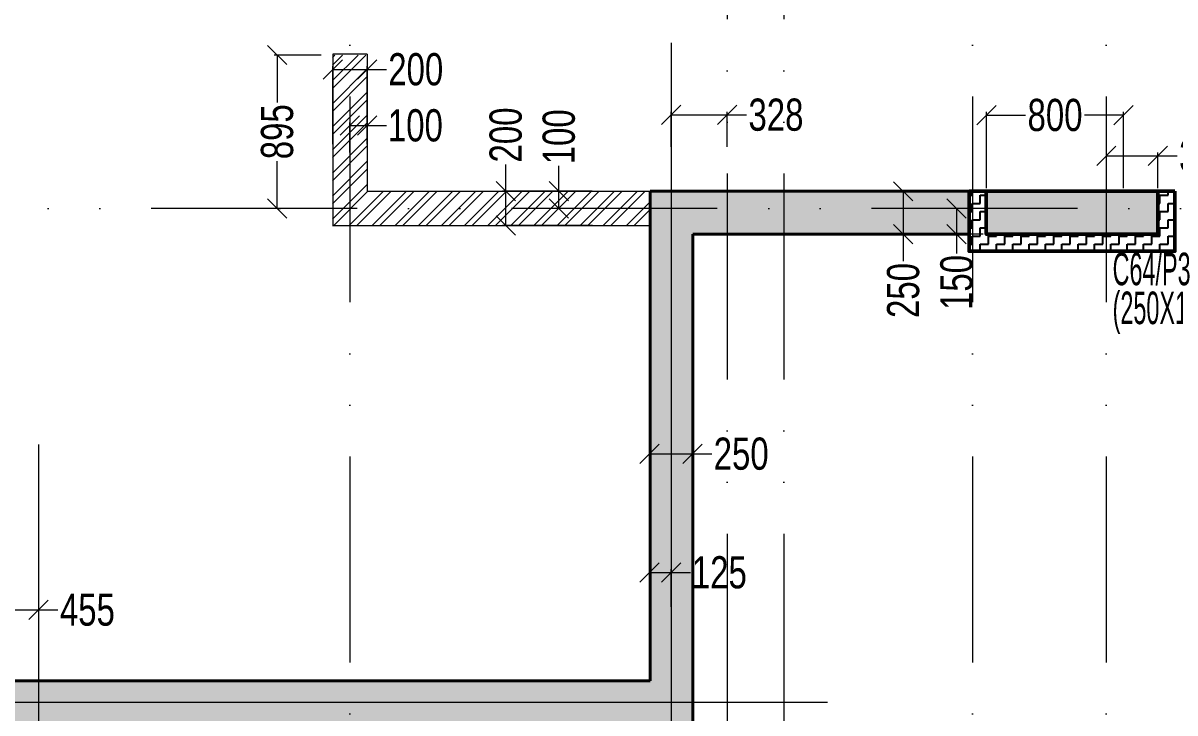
# Model space of a CAD drawing. Header units: millimetres. Extents: x 359 to 43503, y 1365 to 61403.
# Drawn here: x 10554 to 17270, y 13896 to 17920 of the extents above; entities that cross this region are included whole.
import ezdxf

# ---------------------------------------------------------------- set-up
doc = ezdxf.new("R2010")
doc.units = ezdxf.units.MM
doc.linetypes.add('ACAD_ISO04W100', pattern=[30, 24, -3, 0, -3])
doc.linetypes.add('ACAD_ISO12W100', pattern=[21, 12, -3, 0, -3, 0, -3])
for name, color, linetype, lineweight in [('-STR-WALL HAT', 250, 'Continuous', 20), ('A-ANNO-DIMS', 8, 'Continuous', 15), ('A-ANNO-GRID-LINE', 9, 'ACAD_ISO04W100', 20), ('A-CLMN', 5, 'Continuous', 50), ('A-CONC', 5, 'Continuous', 40), ('A-CONC-PATT', 253, 'Continuous', 0), ('Block work', 2, 'Continuous', 13), ('S-COLS-IDEN', 4, 'Continuous', 9), ('STR-COL-DIM', 8, 'Continuous', 18), ('STR-GRID-LINE', 8, 'ACAD_ISO04W100', 15)]:
    doc.layers.add(name, color=color, linetype=linetype, lineweight=lineweight)
doc.layers.add('COMMENTS', color=1, linetype='Continuous')
doc.layers.add('S-COL-TER HATCH', color=55, linetype='Continuous')
doc.styles.add('SOBHA', font='swisscl.ttf')
doc.styles.add('Swis721 LtCn BT', font='swisscl.ttf', dxfattribs={"width": 0.7, "height": 250})
doc.dimstyles.new('S-75', dxfattribs={"dimscale": 75, "dimtxt": 2.5, "dimasz": 1.5, "dimexe": 0.25, "dimexo": 0.25, "dimgap": 0.1, "dimtad": 0, "dimdec": 0, "dimzin": 0, "dimdsep": 46, "dimtxsty": 'SOBHA', "dimblk": 'OBLIQUE', "dimcen": 0.09, "dimclrd": 9, "dimclre": 9, "dimclrt": 6, "dimadec": 5, "dimazin": 0, "dimtfac": 1, "dimtdec": 0, "dimtmove": 0, "dimatfit": 3, "dimfxl": 0.18, "dimtolj": 1, "dimtzin": 0, "dimlwd": -1, "dimlwe": -1, "dimarcsym": 0})
pattern_1 = [(50, (-0.37, 0), (182.1847, -15.9391), [19.05, -209.55]), (355, (-0.37, 0), (-35.2434, 191.0568), [15.24, -167.6406]), (100.45144, (14.81, -1.33), (146.94125, 175.11775), [16.19, -178.0902]), (46.1842, (-0.37, 50.8), (271.079, -42.0423), [28.575, -314.325]), (96.6356, (22.22, 47.3), (237.4041, 247.4261), [24.285, -267.1356]), (351.18415, (-0.37, 50.8), (237.4041, 247.4261), [22.86, -251.4597]), (21, (25.03, 38.1), (151.6144, -102.2652), [19.05, -209.55]), (326, (25.03, 38.1), (61.802, 184.188), [15.24, -167.64]), (71.45144, (37.66, 29.58), (213.4164, 81.9228), [16.19, -178.0899]), (37.5, (-0.37, 0), (3.0886, 84.55504), [0, -165.608, 0, -170.18, 0, -168.275]), (7.5, (-0.37, 0), (66.81966, 100.18057), [0, -97.028, 0, -161.798, 0, -64.135]), (327.5, (-57.01, 0), (135.5906, -5.72874), [0, -63.5, 0, -198.12, 0, -262.89]), (317.5, (-82.41, 0), (148.1292, 25.4265), [0, -82.55, 0, -131.572, 0, -186.69])]

# ---------------------------------------------------------------- blocks, each defined once
blk = doc.blocks.new('A$Ca94b9103')
at = {"layer": '-STR-WALL HAT'}
h = blk.add_hatch(dxfattribs=at)
h.set_pattern_fill('AR-CONC', color=8, style=0)
h.set_pattern_definition(pattern_1)
edge = h.paths.add_edge_path()
edge.add_line((18390.8, 6405.6), (18390.8, 50.5))
edge.add_line((18390.8, 50.5), (8200.7, 50.5))
edge.add_line((8200.7, 50.5), (8201.3, 47.3))
edge.add_line((8201.3, 47.3), (7951.3, 47.3))
edge.add_line((7951.3, 47.3), (7949.9, -199.5))
edge.add_line((7949.9, -199.5), (29145.1, -199.5))
edge.add_line((29145.1, -199.5), (29145.8, 6894.9))
edge.add_line((29145.8, 6894.9), (31640.8, 6895.1))
edge.add_line((31640.8, 6895.1), (31640.7, 10405.6))
edge.add_line((31645.7, 10405.5), (31390.7, 10405.5))
edge.add_line((31390.7, 10405.5), (31390.8, 7145))
edge.add_line((31390.8, 7145), (28895.8, 7144.9))
edge.add_line((28895.8, 7144.9), (28895.8, 50.5))
edge.add_line((28895.8, 50.5), (18147, 50.5))
edge.add_line((18640.6, 50.5), (18641, 6655.6))
edge.add_line((18641, 6655.6), (16200.7, 6655.6))
edge.add_line((16200.7, 6655.6), (16200.3, 6405.6))
edge.add_line((16200.3, 6405.6), (18390.8, 6405.6))
h = blk.add_hatch(dxfattribs=at)
h.set_pattern_fill('AR-CONC', color=8, style=0)
h.set_pattern_definition(pattern_1)
h.paths.add_polyline_path([(6549.3, 3550.8), (9989.6, 3550.8), (9989.6, 50.7), (10237.2, 49.2), (10237.2, 6405.5), (11850, 6405.5), (11850, 6655.5), (9990, 6655.5), (9989.6, 3800.8), (3349.3, 3800.8), (3349.3, 3550.8), (6299.3, 3550.8), (6299.3, 50), (3349.3, 50.3), (3349.3, 8555.6), (3099.3, 8555.6), (3099.3, 50.4), (300.4, 50.7), (300.4, 825.6), (50.4, 825.6), (50.4, -199.3), (6549.3, -200), (6550, 1170.5), (7900, 1170.5), (8200, 1225.5), (8200, 1420.5), (6550, 1420.5)])
at = {"layer": 'A-CONC-PATT'}
h = blk.add_hatch(color=256, dxfattribs=at)
h.dxf.hatch_style = 1
h.paths.add_polyline_path([(12950, 6405.5), (12950, 6655.5), (11950, 6655.5), (11950, 6405.5)])
at = {"layer": 'Block work', "linetype": 'ByBlock'}
h = blk.add_hatch(dxfattribs=at)
h.set_pattern_fill('ANSI32', color=0, scale=10)
h.set_pattern_definition([(45, (200921.63, 1795788.48), (-67.351921, 67.351921), []), (45, (200966.53, 1795788.48), (-67.351921, 67.351921), [])])
h.paths.add_polyline_path([(9987.9, 6655.6), (8338.9, 6655.5), (8338.9, 7450.4), (8137.9, 7450.4), (8137.9, 6455.4), (9987.9, 6455.5)])
at = {"layer": 'S-COL-TER HATCH', "linetype": 'ByBlock'}
h = blk.add_hatch(dxfattribs=at)
h.set_pattern_fill('ZIGZAG', color=8, scale=15)
h.set_pattern_definition([(0, (1608.91, -1324.363), (47.625, 47.625), [47.625, -47.625]), (90, (1656.533, -1324.363), (-47.625, 47.625), [47.625, -47.625])])
h.paths.add_polyline_path([(13050, 6655.5), (11850, 6655.5), (11850, 6305.5), (13050, 6305.5)])
h.paths.add_polyline_path([(11950, 6405.5), (11950, 6655.5), (12950, 6655.5), (12950, 6405.5)], flags=16)
at = {"layer": 'A-CLMN', "elevation": -0.5}
for points in [[(13050, 6655.5), (13050, 6305.5), (11850, 6305.5), (11850, 6655.5)], [(12950, 6655.5), (12950, 6405.5), (11950, 6405.5), (11950, 6655.5)]]:
    blk.add_lwpolyline(points, close=True, dxfattribs=at)
at = {"layer": 'A-CONC', "ltscale": 50}
for p, q in [((9990, 3800.5, -0.8), (9990, 6655.5, -0.7)), ((9990, 6655.5, -0.7), (11850, 6655.5, -0.5)), ((10240, 50.5, -0.8), (10240, 6405.5, -0.8)), ((10240, 6405.5, -0.8), (11850, 6405.5, -0.8)), ((9990, 3800.5, -0.8), (3350, 3800.5, -0.8))]:
    blk.add_line(p, q, dxfattribs=at)
at = {"layer": 'A-CONC', "ltscale": 50, "elevation": -0.8}
for points in [[(11950, 6405.5), (11950, 6655.5)], [(11950, 6405.5), (11950, 6655.5)], [(12950, 6405.5), (12950, 6655.5)], [(12950, 6405.5), (12950, 6655.5)]]:
    blk.add_lwpolyline(points, dxfattribs=at)
at = {"layer": 'Block work', "ltscale": 50}
for p, q in [((8340, 7455.5, 0.9), (8140, 7455.5, 0.9)), ((8140, 7455.5, 0.9), (8140, 6455.5, 0.9)), ((8340, 7455.5, 0.9), (8340, 6655.5, 1.5)), ((8340, 6655.5, 1.5), (9990, 6655.5, 1.2))]:
    blk.add_line(p, q, dxfattribs=at)
at = {"layer": 'Block work', "linetype": 'ByBlock'}
for p, q in [((8337.9, 6655.5, 0.9), (9987.9, 6655.5, 0.9)), ((8137.9, 6455.5, 0.9), (9987.9, 6455.5, 0.9))]:
    blk.add_line(p, q, dxfattribs=at)
blk = doc.blocks.new('STRG')
at = {"layer": 'A-ANNO-DIMS', "linetype": 'ACAD_ISO12W100', "ltscale": 100}
for p, q in [((28509.9, -1588153, -0.1), (28509.9, -1637469.2, -0.1)), ((32140.1, -1588153, -0.1), (32140.1, -1637469.2, -0.1)), ((32920.1, -1588153, -0.1), (32920.1, -1637469.2, -0.1)), ((30710.1, -1588603, -0.1), (30710.1, -1637469.2, -0.1)), ((31039.8, -1588603, -0.6), (31039.8, -1637469.2, -0.6)), ((55854, -1628709.7, -0.3), (17033.9, -1628709.7, -0.3))]:
    blk.add_line(p, q, dxfattribs=at)
blk = doc.blocks.new('_Oblique')
at = {"color": 0, "linetype": 'ByBlock', "lineweight": -2}
blk.add_line((-0.5, -0.5), (0.5, 0.5), dxfattribs=at)
blk = doc.blocks.new('*D596')
at = {"layer": 'Defpoints', "color": 0, "transparency": 16777216}
for p in [(16170.6, 16838.7, -0.5), (15996.7, 16688.7), (16170.6, 16688.7, -0.8)]:
    blk.add_point(p, dxfattribs=at)
at = {"layer": 'STR-COL-DIM', "color": 9, "transparency": 16777216}
for p, q in [((16151.9, 16838.7), (15978, 16838.7)), ((15996.7, 16838.7), (15996.7, 16688.7)), ((16151.9, 16688.7), (15978, 16688.7)), ((15996.7, 16688.7), (15996.7, 16576.2))]:
    blk.add_line(p, q, dxfattribs=at)
at = {"layer": 'STR-COL-DIM', "color": 9, "transparency": 16777216, "xscale": 112.5, "yscale": 112.5, "zscale": 112.5}
for p, rotation in [((15996.7, 16838.7), 90), ((15996.7, 16688.7), 270)]:
    blk.add_blockref('_Oblique', p, dxfattribs=dict(at, rotation=rotation))
at = {"layer": 'STR-COL-DIM', "color": 6, "transparency": 16777216, "insert": (15996.7, 16407.1), "char_height": 187.5, "attachment_point": 5, "rotation": 90, "style": 'SOBHA'}
blk.add_mtext('\\A1;150', dxfattribs=at)
blk = doc.blocks.new('*D597')
at = {"layer": 'Defpoints', "color": 0, "transparency": 16777216}
for p in [(15686, 16938.7), (16170.6, 16938.7), (16170.6, 16688.7, -0.4)]:
    blk.add_point(p, dxfattribs=at)
at = {"layer": 'STR-COL-DIM', "color": 9, "transparency": 16777216}
for p, q in [((16151.9, 16938.7), (15667.3, 16938.7)), ((15686, 16938.7), (15686, 16688.7)), ((16151.9, 16688.7), (15667.3, 16688.7)), ((15686, 16688.7), (15686, 16531.5))]:
    blk.add_line(p, q, dxfattribs=at)
at = {"layer": 'STR-COL-DIM', "color": 9, "transparency": 16777216, "xscale": 112.5, "yscale": 112.5, "zscale": 112.5}
for p, rotation in [((15686, 16938.7), 90), ((15686, 16688.7), 270)]:
    blk.add_blockref('_Oblique', p, dxfattribs=dict(at, rotation=rotation))
at = {"layer": 'STR-COL-DIM', "color": 6, "transparency": 16777216, "insert": (15686, 16360.3), "char_height": 187.5, "attachment_point": 5, "rotation": 90, "style": 'SOBHA'}
blk.add_mtext('\\A1;250', dxfattribs=at)
blk = doc.blocks.new('*D598')
at = {"layer": 'Defpoints', "color": 0, "transparency": 16777216}
for p in [(16970.6, 17382.7), (16170.6, 16938.7, -0.4), (16970.6, 16938.7)]:
    blk.add_point(p, dxfattribs=at)
at = {"layer": 'STR-COL-DIM', "color": 9, "transparency": 16777216}
for p, q in [((16170.6, 16957.5), (16170.6, 17401.4)), ((16970.6, 16957.5), (16970.6, 17401.4)), ((16170.6, 17382.7), (16399.1, 17382.7)), ((16970.6, 17382.7), (16742.2, 17382.7))]:
    blk.add_line(p, q, dxfattribs=at)
at = {"layer": 'STR-COL-DIM', "color": 9, "transparency": 16777216, "xscale": 112.5, "yscale": 112.5, "zscale": 112.5, "rotation": 180}
blk.add_blockref('_Oblique', (16170.6, 17382.7), dxfattribs=at)
at = {"layer": 'STR-COL-DIM', "color": 9, "transparency": 16777216, "xscale": 112.5, "yscale": 112.5, "zscale": 112.5}
blk.add_blockref('_Oblique', (16970.6, 17382.7), dxfattribs=at)
at = {"layer": 'STR-COL-DIM', "color": 6, "transparency": 16777216, "insert": (16570.6, 17382.7), "char_height": 187.5, "attachment_point": 5, "style": 'SOBHA'}
blk.add_mtext('\\A1;800', dxfattribs=at)
blk = doc.blocks.new('*D599')
at = {"layer": 'Defpoints', "color": 0, "transparency": 16777216}
for p in [(16869.8, 17146.2), (16869.8, 16938.7, -0.3), (17170.6, 16938.7)]:
    blk.add_point(p, dxfattribs=at)
at = {"layer": 'STR-COL-DIM', "color": 9, "transparency": 16777216}
for p, q in [((16869.8, 16957.5), (16869.8, 17164.9)), ((16869.8, 17146.2), (17170.6, 17146.2)), ((17170.6, 16957.5), (17170.6, 17164.9)), ((17170.6, 17146.2), (17283.1, 17146.2))]:
    blk.add_line(p, q, dxfattribs=at)
at = {"layer": 'STR-COL-DIM', "color": 9, "transparency": 16777216, "xscale": 112.5, "yscale": 112.5, "zscale": 112.5, "rotation": 180}
blk.add_blockref('_Oblique', (16869.8, 17146.2), dxfattribs=at)
at = {"layer": 'STR-COL-DIM', "color": 9, "transparency": 16777216, "xscale": 112.5, "yscale": 112.5, "zscale": 112.5}
blk.add_blockref('_Oblique', (17170.6, 17146.2), dxfattribs=at)
at = {"layer": 'STR-COL-DIM', "color": 6, "transparency": 16777216, "insert": (17454.5, 17146.2), "char_height": 187.5, "attachment_point": 5, "style": 'SOBHA'}
blk.add_mtext('\\A1;300', dxfattribs=at)
blk = doc.blocks.new('*D649')
at = {"layer": 'Defpoints', "color": 0, "transparency": 16777216}
for p in [(13678.2, 16938.8), (13890, 16938.8), (13890, 16838.7, -0.1)]:
    blk.add_point(p, dxfattribs=at)
at = {"layer": 'STR-COL-DIM', "color": 9, "transparency": 16777216}
for p, q in [((13678.2, 16938.8), (13678.2, 17087.6)), ((13871.2, 16938.8), (13659.5, 16938.8)), ((13678.2, 16838.7), (13678.2, 16938.8)), ((13871.2, 16838.7), (13659.5, 16838.7))]:
    blk.add_line(p, q, dxfattribs=at)
at = {"layer": 'STR-COL-DIM', "color": 9, "transparency": 16777216, "xscale": 112.5, "yscale": 112.5, "zscale": 112.5}
for p, rotation in [((13678.2, 16938.8), 90), ((13678.2, 16838.7), 270)]:
    blk.add_blockref('_Oblique', p, dxfattribs=dict(at, rotation=rotation))
at = {"layer": 'STR-COL-DIM', "color": 6, "transparency": 16777216, "insert": (13678.2, 17256.7), "char_height": 187.5, "attachment_point": 5, "rotation": 90, "style": 'SOBHA'}
blk.add_mtext('\\A1;100', dxfattribs=at)
blk = doc.blocks.new('*D650')
at = {"layer": 'Defpoints', "color": 0, "transparency": 16777216}
for p in [(13368.5, 16938.8), (13890, 16938.8), (13893.5, 16738.7, -0.2)]:
    blk.add_point(p, dxfattribs=at)
at = {"layer": 'STR-COL-DIM', "color": 9, "transparency": 16777216}
for p, q in [((13368.5, 16938.8), (13368.5, 17095.9)), ((13871.2, 16938.8), (13349.7, 16938.8)), ((13368.5, 16738.7), (13368.5, 16938.8)), ((13874.8, 16738.7), (13349.7, 16738.7))]:
    blk.add_line(p, q, dxfattribs=at)
at = {"layer": 'STR-COL-DIM', "color": 9, "transparency": 16777216, "xscale": 112.5, "yscale": 112.5, "zscale": 112.5}
for p, rotation in [((13368.5, 16938.8), 90), ((13368.5, 16738.7), 270)]:
    blk.add_blockref('_Oblique', p, dxfattribs=dict(at, rotation=rotation))
at = {"layer": 'STR-COL-DIM', "color": 6, "transparency": 16777216, "insert": (13368.5, 17267.2), "char_height": 187.5, "attachment_point": 5, "rotation": 90, "style": 'SOBHA'}
blk.add_mtext('\\A1;200', dxfattribs=at)
blk = doc.blocks.new('*D654')
at = {"layer": 'Defpoints', "color": 0, "linetype": 'ByBlock', "transparency": 16777216}
for p in [(10189.7, 14507.6, -0.5), (10644.2, 14507.6, -0.5), (10644.2, 14497.9)]:
    blk.add_point(p, dxfattribs=at)
at = {"layer": 'STR-COL-DIM', "color": 9, "transparency": 16777216}
for p, q in [((10189.7, 14497.9), (10644.2, 14497.9)), ((10189.7, 14488.8), (10189.7, 14479.1)), ((10644.2, 14497.9), (10756.7, 14497.9)), ((10644.2, 14488.8), (10644.2, 14479.1))]:
    blk.add_line(p, q, dxfattribs=at)
at = {"layer": 'STR-COL-DIM', "color": 9, "linetype": 'ByBlock', "transparency": 16777216, "xscale": 112.5, "yscale": 112.5, "zscale": 112.5, "rotation": 180}
blk.add_blockref('_Oblique', (10189.7, 14497.9), dxfattribs=at)
at = {"layer": 'STR-COL-DIM', "color": 9, "linetype": 'ByBlock', "transparency": 16777216, "xscale": 112.5, "yscale": 112.5, "zscale": 112.5}
blk.add_blockref('_Oblique', (10644.2, 14497.9), dxfattribs=at)
at = {"layer": 'STR-COL-DIM', "color": 6, "linetype": 'ByBlock', "transparency": 16777216, "insert": (10929, 14497.9), "char_height": 187.5, "attachment_point": 5, "style": 'SOBHA'}
blk.add_mtext('\\A1;455', dxfattribs=at)
blk = doc.blocks.new('*D465')
at = {"layer": 'Defpoints', "color": 0, "transparency": 16777216}
for p in [(14457.1, 15407.4), (14207.1, 14952, 0.2), (14457.1, 14952, 0.2)]:
    blk.add_point(p, dxfattribs=at)
at = {"layer": 'STR-COL-DIM', "color": 9, "transparency": 16777216}
for p, q in [((14207.1, 14970.8), (14207.1, 15426.2)), ((14207.1, 15407.4), (14457.1, 15407.4)), ((14457.1, 14970.8), (14457.1, 15426.2)), ((14457.1, 15407.4), (14569.6, 15407.4))]:
    blk.add_line(p, q, dxfattribs=at)
at = {"layer": 'STR-COL-DIM', "color": 9, "transparency": 16777216, "xscale": 112.5, "yscale": 112.5, "zscale": 112.5, "rotation": 180}
blk.add_blockref('_Oblique', (14207.1, 15407.4), dxfattribs=at)
at = {"layer": 'STR-COL-DIM', "color": 9, "transparency": 16777216, "xscale": 112.5, "yscale": 112.5, "zscale": 112.5}
blk.add_blockref('_Oblique', (14457.1, 15407.4), dxfattribs=at)
at = {"layer": 'STR-COL-DIM', "color": 6, "transparency": 16777216, "insert": (14740.8, 15407.4), "char_height": 187.5, "attachment_point": 5, "style": 'SOBHA'}
blk.add_mtext('\\A1;250', dxfattribs=at)
blk = doc.blocks.new('*D466')
at = {"layer": 'Defpoints', "color": 0, "transparency": 16777216}
for p in [(14332.1, 14715.5), (14207.1, 14496.6), (14332.1, 14496.6, -0.6)]:
    blk.add_point(p, dxfattribs=at)
at = {"layer": 'STR-COL-DIM', "color": 9, "transparency": 16777216}
for p, q in [((14207.1, 14515.4), (14207.1, 14734.2)), ((14207.1, 14715.5), (14332.1, 14715.5)), ((14332.1, 14515.4), (14332.1, 14734.2)), ((14332.1, 14715.5), (14444.6, 14715.5))]:
    blk.add_line(p, q, dxfattribs=at)
at = {"layer": 'STR-COL-DIM', "color": 9, "transparency": 16777216, "xscale": 112.5, "yscale": 112.5, "zscale": 112.5, "rotation": 180}
blk.add_blockref('_Oblique', (14207.1, 14715.5), dxfattribs=at)
at = {"layer": 'STR-COL-DIM', "color": 9, "transparency": 16777216, "xscale": 112.5, "yscale": 112.5, "zscale": 112.5}
blk.add_blockref('_Oblique', (14332.1, 14715.5), dxfattribs=at)
at = {"layer": 'STR-COL-DIM', "color": 6, "transparency": 16777216, "insert": (14613.5, 14715.5), "char_height": 187.5, "attachment_point": 5, "style": 'SOBHA'}
blk.add_mtext('\\A1;125', dxfattribs=at)
blk = doc.blocks.new('*D467')
at = {"layer": 'Defpoints', "color": 0, "transparency": 16777216}
for p in [(14659.8, 17384.5), (14332.1, 17180.3, 0.4), (14659.8, 17180.3, 0.2)]:
    blk.add_point(p, dxfattribs=at)
at = {"layer": 'STR-COL-DIM', "color": 9, "transparency": 16777216}
for p, q in [((14332.1, 17199.1), (14332.1, 17403.2)), ((14659.8, 17199.1), (14659.8, 17403.2)), ((14332.1, 17384.5), (14659.8, 17384.5)), ((14659.8, 17384.5), (14772.3, 17384.5))]:
    blk.add_line(p, q, dxfattribs=at)
at = {"layer": 'STR-COL-DIM', "color": 9, "transparency": 16777216, "xscale": 112.5, "yscale": 112.5, "zscale": 112.5, "rotation": 180}
blk.add_blockref('_Oblique', (14332.1, 17384.5), dxfattribs=at)
at = {"layer": 'STR-COL-DIM', "color": 9, "transparency": 16777216, "xscale": 112.5, "yscale": 112.5, "zscale": 112.5}
blk.add_blockref('_Oblique', (14659.8, 17384.5), dxfattribs=at)
at = {"layer": 'STR-COL-DIM', "color": 6, "transparency": 16777216, "insert": (14943.6, 17384.5), "char_height": 187.5, "attachment_point": 5, "style": 'SOBHA'}
blk.add_mtext('\\A1;328', dxfattribs=at)
blk = doc.blocks.new('*D468')
at = {"layer": 'Defpoints', "color": 0, "transparency": 16777216}
for p in [(12559.5, 17649.4), (12359.5, 17194, -0.8), (12559.5, 17194, -0.8)]:
    blk.add_point(p, dxfattribs=at)
at = {"layer": 'STR-COL-DIM', "color": 9, "transparency": 16777216}
for p, q in [((12359.5, 17212.8), (12359.5, 17668.2)), ((12559.5, 17212.8), (12559.5, 17668.2)), ((12359.5, 17649.4), (12559.5, 17649.4)), ((12559.5, 17649.4), (12672, 17649.4))]:
    blk.add_line(p, q, dxfattribs=at)
at = {"layer": 'STR-COL-DIM', "color": 9, "transparency": 16777216, "xscale": 112.5, "yscale": 112.5, "zscale": 112.5, "rotation": 180}
blk.add_blockref('_Oblique', (12359.5, 17649.4), dxfattribs=at)
at = {"layer": 'STR-COL-DIM', "color": 9, "transparency": 16777216, "xscale": 112.5, "yscale": 112.5, "zscale": 112.5}
blk.add_blockref('_Oblique', (12559.5, 17649.4), dxfattribs=at)
at = {"layer": 'STR-COL-DIM', "color": 6, "transparency": 16777216, "insert": (12843.3, 17649.4), "char_height": 187.5, "attachment_point": 5, "style": 'SOBHA'}
blk.add_mtext('\\A1;200', dxfattribs=at)
blk = doc.blocks.new('*D469')
at = {"layer": 'Defpoints', "color": 0, "transparency": 16777216}
for p in [(12559.5, 17322.2), (12559.5, 17194, -0.8), (12459.4, 17147.2, -0.5)]:
    blk.add_point(p, dxfattribs=at)
at = {"layer": 'STR-COL-DIM', "color": 9, "transparency": 16777216}
for p, q in [((12459.4, 17166), (12459.4, 17341)), ((12559.5, 17212.8), (12559.5, 17341)), ((12459.4, 17322.2), (12559.5, 17322.2)), ((12559.5, 17322.2), (12672, 17322.2))]:
    blk.add_line(p, q, dxfattribs=at)
at = {"layer": 'STR-COL-DIM', "color": 9, "transparency": 16777216, "xscale": 112.5, "yscale": 112.5, "zscale": 112.5, "rotation": 180}
blk.add_blockref('_Oblique', (12459.4, 17322.2), dxfattribs=at)
at = {"layer": 'STR-COL-DIM', "color": 9, "transparency": 16777216, "xscale": 112.5, "yscale": 112.5, "zscale": 112.5}
blk.add_blockref('_Oblique', (12559.5, 17322.2), dxfattribs=at)
at = {"layer": 'STR-COL-DIM', "color": 6, "transparency": 16777216, "insert": (12841.2, 17322.2), "char_height": 187.5, "attachment_point": 5, "style": 'SOBHA'}
blk.add_mtext('\\A1;100', dxfattribs=at)
blk = doc.blocks.new('*D470')
at = {"layer": 'Defpoints', "color": 0, "transparency": 16777216}
for p in [(12035.8, 17733.7), (12310.5, 17733.7, 0.7), (12016.6, 16838.7, 0.1)]:
    blk.add_point(p, dxfattribs=at)
at = {"layer": 'STR-COL-DIM', "color": 9, "transparency": 16777216}
for p, q in [((12291.7, 17733.7), (12017.1, 17733.7)), ((12035.8, 17733.7), (12035.8, 17457.5)), ((12035.8, 16838.7), (12035.8, 17114.9)), ((12035.3, 16838.7), (12054.6, 16838.7))]:
    blk.add_line(p, q, dxfattribs=at)
at = {"layer": 'STR-COL-DIM', "color": 9, "transparency": 16777216, "xscale": 112.5, "yscale": 112.5, "zscale": 112.5}
for p, rotation in [((12035.8, 17733.7), 90), ((12035.8, 16838.7), 270)]:
    blk.add_blockref('_Oblique', p, dxfattribs=dict(at, rotation=rotation))
at = {"layer": 'STR-COL-DIM', "color": 6, "transparency": 16777216, "insert": (12035.8, 17286.2), "char_height": 187.5, "attachment_point": 5, "rotation": 90, "style": 'SOBHA'}
blk.add_mtext('\\A1;895', dxfattribs=at)
blk = doc.blocks.new('A$Cf6cfdd6f')
at = {"layer": 'S-COLS-IDEN', "char_height": 190, "width": 501.429, "attachment_point": 1, "style": 'Swis721 LtCn BT'}
for s, insert in [('C64/P3', (12586.1, 5372.2)), ('(250X1000)', (12586.1, 5145.2))]:
    blk.add_mtext(s, dxfattribs=dict(at, insert=insert))

msp = doc.modelspace()

# ---------------------------------------------------------------- linework, layer by layer
at = {"layer": 'STR-GRID-LINE', "ltscale": 0.3}
for p, q in [((14332.1, 17804.9, 0.5), (14332.1, 8757.2, 0.5)), ((10644.2, 15461.5, 0.3), (10644.2, 8757.2, 0.3)), ((5340.7, 13958.9, 0.1), (15243.9, 13958.9, 0.1))]:
    msp.add_line(p, q, dxfattribs=at)

# ---------------------------------------------------------------- block references
msp.add_blockref('A$Ca94b9103', (4219.5, 10283.2, 0.8))
at = {"layer": 'A-ANNO-GRID-LINE'}
msp.add_blockref('STRG', (-16050.5, 1645548.5, 0.4), dxfattribs=at)
at = {"layer": 'COMMENTS', "linetype": 'ByBlock'}
msp.add_blockref('A$Cf6cfdd6f', (4320.3, 11208.8, 1.4), dxfattribs=at)

# ---------------------------------------------------------------- dimensions: what is measured, and where the dimension line sits
at = {"layer": 'STR-COL-DIM'}
dim = msp.add_linear_dim(base=(12035.8, 17733.7, 0.1), p1=(12016.6, 16838.7, 0.2), p2=(12310.5, 17733.7, 0.8), angle=90, dimstyle='S-75', override={"dimrnd": 5}, dxfattribs=at)
dim.commit()
dim.dimension.update_dxf_attribs({"geometry": '*D470', "text_midpoint": (12035.8, 17286.2, 0.1)})
for base, p1, p2, picture, middle in [((12559.5, 17649.4, 0.8), (12359.5, 17194), (12559.5, 17194), '*D468', (12843.3, 17649.4, 0.8)), ((14659.8, 17384.5, 0.1), (14332.1, 17180.3, 0.5), (14659.8, 17180.3, 0.3), '*D467', (14943.6, 17384.5, 0.1)), ((16970.6, 17382.7, 0.6), (16170.6, 16938.7, 0.2), (16970.6, 16938.7, 0.6), '*D598', (16570.6, 17382.7, 0.6)), ((14457.1, 15407.4, 0), (14207.1, 14952, 0.2), (14457.1, 14952, 0.2), '*D465', (14740.8, 15407.4, 0)), ((14332.1, 14715.5, 1.1), (14207.1, 14496.6, 1.1), (14332.1, 14496.6, 0.5), '*D466', (14613.5, 14715.5, 1.1))]:
    dim = msp.add_linear_dim(base=base, p1=p1, p2=p2, dimstyle='S-75', dxfattribs=at)
    dim.commit()
    dim.dimension.update_dxf_attribs({"geometry": picture, "text_midpoint": middle})
for base, p1, p2, picture, middle in [((13368.5, 16938.8, 0.2), (13893.5, 16738.7), (13890, 16938.8, 0.2), '*D650', (13368.5, 17267.2, 0.2)), ((13678.2, 16938.8, 0.2), (13890, 16838.7, 0.1), (13890, 16938.8, 0.2), '*D649', (13678.2, 17256.7, 0.2)), ((15686, 16938.7, 0.2), (16170.6, 16688.7, -0.2), (16170.6, 16938.7, 0.2), '*D597', (15686, 16360.3, 0.2))]:
    dim = msp.add_linear_dim(base=base, p1=p1, p2=p2, angle=90, dimstyle='S-75', dxfattribs=at)
    dim.commit()
    dim.dimension.update_dxf_attribs({"geometry": picture, "text_midpoint": middle, "dimtype": 160})
dim = msp.add_linear_dim(base=(12559.5, 17322.2, 0.8), p1=(12459.4, 17147.2, 0.3), p2=(12559.5, 17194), dimstyle='S-75', override={"dimrnd": 5}, dxfattribs=at)
dim.commit()
dim.dimension.update_dxf_attribs({"geometry": '*D469', "text_midpoint": (12841.2, 17322.2, 0.8)})
dim = msp.add_linear_dim(base=(16869.8, 17146.2, 0.6), p1=(17170.6, 16938.7, 0.6), p2=(16869.8, 16938.7, 0.3), dimstyle='S-75', override={"dimrnd": 5}, dxfattribs=at)
dim.commit()
dim.dimension.update_dxf_attribs({"geometry": '*D599', "text_midpoint": (17454.5, 17146.2, 0.6), "dimtype": 160})
dim = msp.add_linear_dim(base=(15996.7, 16688.7, 0.6), p1=(16170.6, 16838.7, 0.1), p2=(16170.6, 16688.7, -0.2), angle=90, dimstyle='S-75', dxfattribs=at)
dim.commit()
dim.dimension.update_dxf_attribs({"geometry": '*D596', "text_midpoint": (15996.7, 16407.1, 0.6)})
at = {"layer": 'STR-COL-DIM', "color": 6, "linetype": 'ByBlock'}
dim = msp.add_linear_dim(base=(10644.2478, 14497.8526, 0.7751), p1=(10189.6791, 14507.5581, 0.3134), p2=(10644.2478, 14507.5581, 0.2791), dimstyle='S-75', dxfattribs=at)
dim.commit()
dim.dimension.update_dxf_attribs({"geometry": '*D654', "text_midpoint": (10929.0168, 14497.8526, 0.7751), "dimtype": 160})

doc.saveas('drawing.dxf')
